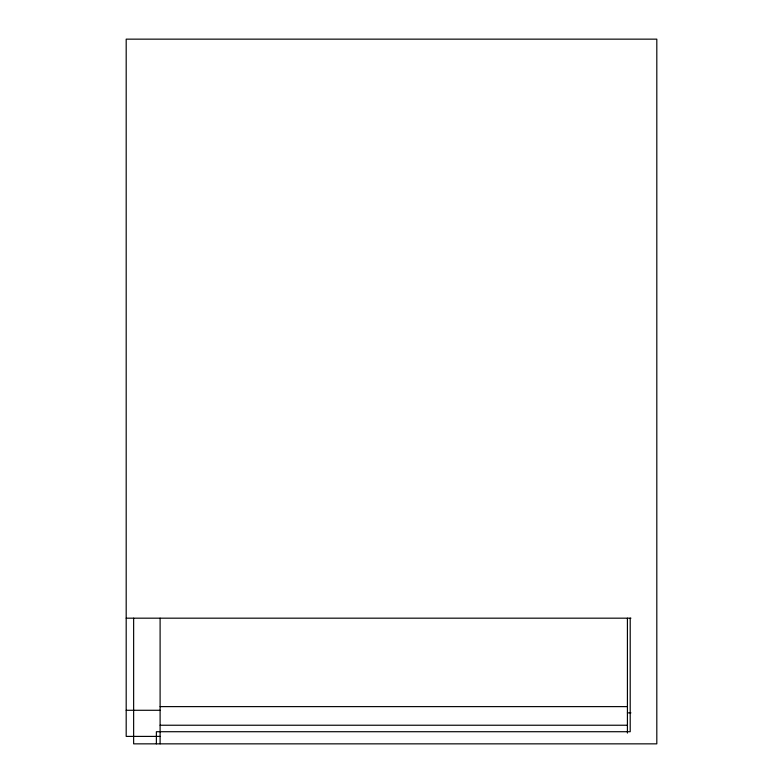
<?xml version="1.0" encoding="UTF-8"?>
<svg xmlns="http://www.w3.org/2000/svg" width="783" height="783" viewBox="0 0 783 783"><rect width="100%" height="100%" fill="white"/><g stroke="black" fill="none" stroke-linecap="round" stroke-linejoin="round"><path stroke-width="1.17" d="M126.19 618.178L630.941 618.178M160.104 706.618L627.418 706.618M126.19 710.279L160.104 710.279M627.418 712.863L630.941 712.863M160.104 725.234L627.447 725.234M160.104 736.402L126.19 736.402L126.19 39.15L656.81 39.15L656.81 743.85L133.639 743.85L133.639 618.178M630.207 618.178L630.207 731.714L156.375 731.714L156.375 743.85M627.418 618.178L627.418 733.054M160.104 618.178L160.104 743.85"/></g></svg>
